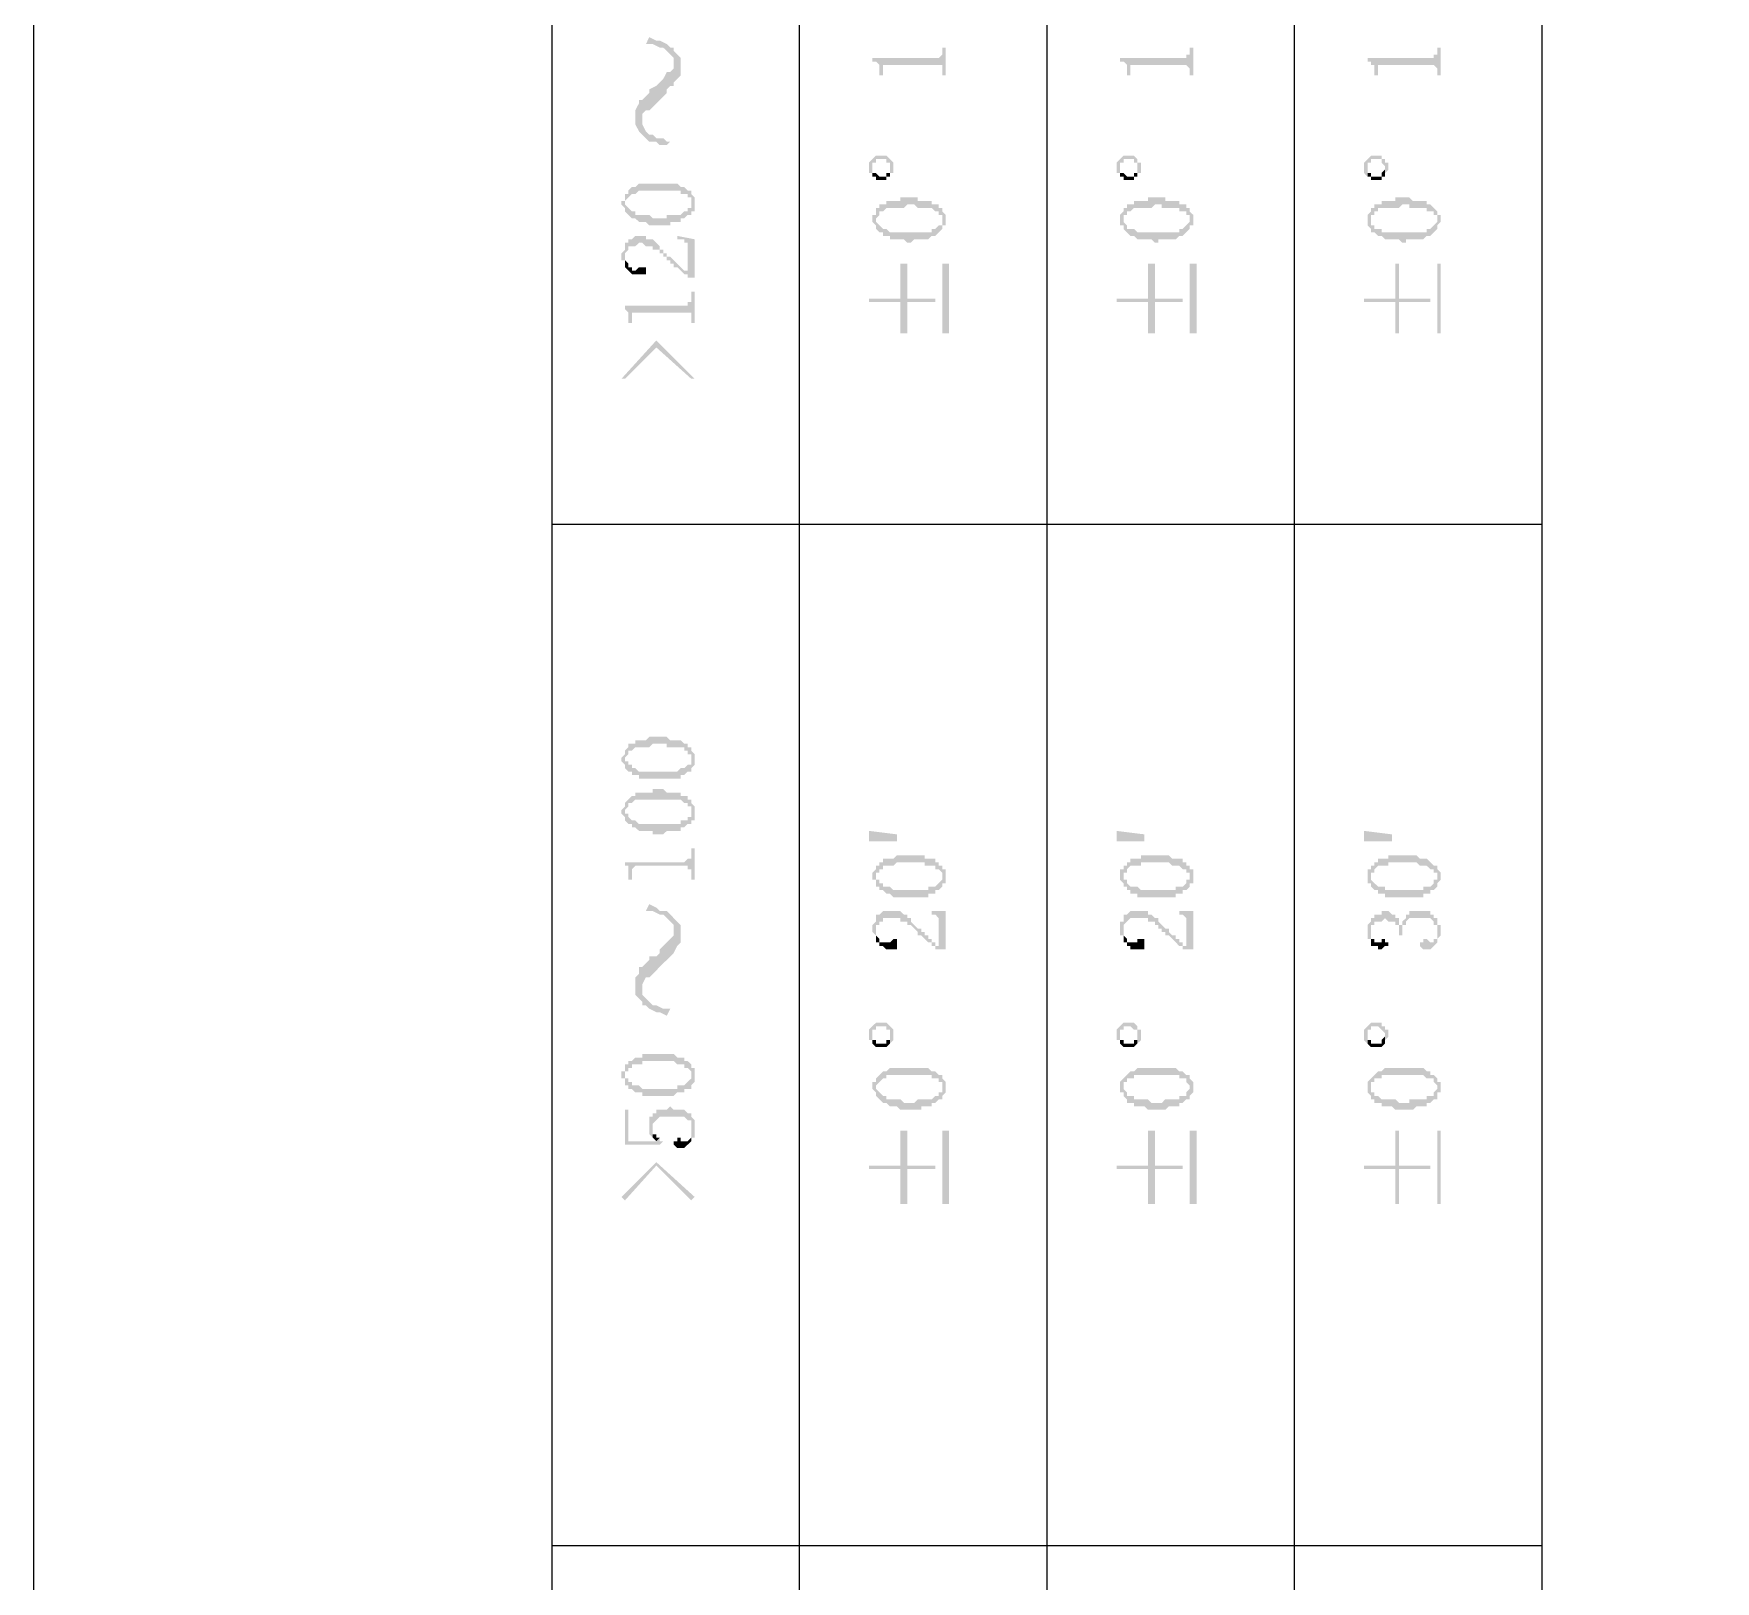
# Model space of a CAD drawing. Header units: inches. Extents: x 3613 to 8393, y -2205 to -794.
# Drawn here: x 7484.47 to 7506.24, y -928.58 to -908.55 of the extents above; entities that cross this region are included whole.
import ezdxf

# ---------------------------------------------------------------- set-up
doc = ezdxf.new("R2010")
doc.units = ezdxf.units.IN
doc.header["$MEASUREMENT"] = 0

msp = doc.modelspace()

# ---------------------------------------------------------------- hatches: boundary and pattern name
at = {"transparency": 33554559}
for points in [[(7492.394, -908.684), (7492.484, -908.684), (7492.574, -908.729), (7492.619, -908.729), (7492.665, -908.774), (7492.665, -908.774), (7492.71, -908.819), (7492.755, -908.864), (7492.755, -909.225), (7492.755, -909.18), (7492.8, -909.135), (7492.845, -909.09), (7492.845, -908.864), (7492.8, -908.819), (7492.755, -908.774), (7492.755, -908.729), (7492.71, -908.729), (7492.665, -908.684), (7492.574, -908.638), (7492.529, -908.638), (7492.439, -908.593)], [(7495.327, -908.864), (7495.327, -908.909), (7495.373, -908.909), (7495.418, -908.954), (7495.418, -908.999), (7495.418, -909.09), (7495.463, -909.09), (7495.463, -908.999), (7495.463, -908.954), (7496.23, -908.954), (7496.23, -908.999), (7496.23, -909.09), (7496.275, -909.09), (7496.275, -908.729), (7496.23, -908.729), (7496.23, -908.774), (7496.23, -908.819), (7496.23, -908.819), (7496.185, -908.864), (7496.14, -908.864)], [(7498.532, -908.864), (7498.532, -908.909), (7498.577, -908.909), (7498.622, -908.954), (7498.622, -908.999), (7498.622, -909.09), (7498.667, -909.09), (7498.667, -908.999), (7498.667, -908.954), (7499.389, -908.954), (7499.434, -908.999), (7499.434, -909.09), (7499.48, -909.09), (7499.48, -908.729), (7499.434, -908.729), (7499.434, -908.774), (7499.434, -908.819), (7499.389, -908.819), (7499.389, -908.864), (7499.344, -908.864)], [(7501.736, -908.864), (7501.736, -908.909), (7501.781, -908.909), (7501.781, -908.954), (7501.826, -908.954), (7501.826, -908.999), (7501.826, -909.09), (7501.872, -909.09), (7501.872, -908.999), (7501.872, -908.954), (7502.594, -908.954), (7502.639, -908.999), (7502.639, -909.09), (7502.684, -909.09), (7502.684, -908.729), (7502.639, -908.729), (7502.639, -908.774), (7502.639, -908.819), (7502.594, -908.819), (7502.594, -908.864), (7502.549, -908.864)], [(7492.258, -909.631), (7492.258, -909.722), (7492.304, -909.812), (7492.349, -909.857), (7492.349, -909.676), (7492.349, -909.586), (7492.394, -909.541), (7492.439, -909.541), (7492.484, -909.496), (7492.529, -909.451), (7492.574, -909.406), (7492.619, -909.361), (7492.665, -909.315), (7492.665, -909.27), (7492.71, -909.225), (7492.755, -909.225), (7492.755, -908.954), (7492.755, -908.999), (7492.71, -909.045), (7492.665, -909.045), (7492.619, -909.135), (7492.574, -909.18), (7492.574, -909.18), (7492.529, -909.225), (7492.439, -909.27), (7492.439, -909.315), (7492.394, -909.361), (7492.349, -909.406), (7492.304, -909.406), (7492.304, -909.451), (7492.258, -909.541), (7492.258, -909.586)], [(7492.349, -909.857), (7492.349, -909.857), (7492.394, -909.902), (7492.439, -909.947), (7492.529, -909.947), (7492.574, -909.992), (7492.665, -909.992), (7492.71, -909.947), (7492.665, -909.947), (7492.619, -909.902), (7492.529, -909.902), (7492.484, -909.857), (7492.439, -909.857), (7492.394, -909.812), (7492.349, -909.722), (7492.349, -909.676)], [(7495.282, -910.263), (7495.282, -910.308), (7495.282, -910.353), (7495.327, -910.353), (7495.327, -910.399), (7495.327, -910.263), (7495.327, -910.218), (7495.373, -910.218), (7495.373, -910.173), (7495.508, -910.173), (7495.508, -910.218), (7495.553, -910.218), (7495.553, -910.263), (7495.553, -910.399), (7495.553, -910.353), (7495.598, -910.353), (7495.598, -910.308), (7495.598, -910.263), (7495.598, -910.218), (7495.598, -910.218), (7495.553, -910.173), (7495.553, -910.173), (7495.508, -910.128), (7495.373, -910.128), (7495.327, -910.173), (7495.327, -910.173), (7495.282, -910.218)], [(7498.487, -910.263), (7498.487, -910.308), (7498.487, -910.353), (7498.532, -910.353), (7498.532, -910.399), (7498.532, -910.263), (7498.532, -910.218), (7498.577, -910.218), (7498.577, -910.173), (7498.712, -910.173), (7498.712, -910.218), (7498.757, -910.218), (7498.757, -910.263), (7498.757, -910.399), (7498.757, -910.353), (7498.803, -910.353), (7498.803, -910.308), (7498.803, -910.263), (7498.803, -910.218), (7498.757, -910.218), (7498.757, -910.173), (7498.757, -910.173), (7498.712, -910.128), (7498.577, -910.128), (7498.532, -910.173), (7498.532, -910.173), (7498.487, -910.218)], [(7501.691, -910.263), (7501.691, -910.308), (7501.691, -910.353), (7501.691, -910.353), (7501.736, -910.399), (7501.736, -910.263), (7501.736, -910.218), (7501.781, -910.218), (7501.781, -910.173), (7501.917, -910.173), (7501.917, -910.218), (7501.917, -910.218), (7501.962, -910.263), (7501.962, -910.399), (7501.962, -910.353), (7501.962, -910.353), (7502.007, -910.308), (7502.007, -910.263), (7502.007, -910.218), (7501.962, -910.218), (7501.962, -910.173), (7501.917, -910.173), (7501.917, -910.128), (7501.781, -910.128), (7501.736, -910.173), (7501.736, -910.173), (7501.691, -910.218)], [(7495.327, -910.399), (7495.373, -910.399), (7495.373, -910.444), (7495.508, -910.444), (7495.508, -910.399), (7495.553, -910.399), (7495.553, -910.263), (7495.553, -910.308), (7495.553, -910.353), (7495.508, -910.353), (7495.508, -910.399), (7495.418, -910.399), (7495.373, -910.353), (7495.327, -910.353), (7495.327, -910.263), (7495.327, -910.263)], [(7498.532, -910.399), (7498.577, -910.399), (7498.577, -910.444), (7498.712, -910.444), (7498.712, -910.399), (7498.757, -910.399), (7498.757, -910.263), (7498.757, -910.308), (7498.757, -910.353), (7498.712, -910.353), (7498.712, -910.399), (7498.622, -910.399), (7498.577, -910.353), (7498.532, -910.353), (7498.532, -910.263), (7498.532, -910.263)], [(7501.736, -910.399), (7501.781, -910.399), (7501.781, -910.444), (7501.917, -910.444), (7501.917, -910.399), (7501.962, -910.399), (7501.962, -910.263), (7501.962, -910.308), (7501.962, -910.308), (7501.917, -910.353), (7501.917, -910.399), (7501.781, -910.399), (7501.781, -910.353), (7501.736, -910.353), (7501.736, -910.263), (7501.736, -910.263)], [(7492.078, -910.76), (7492.078, -910.76), (7492.123, -910.805), (7492.123, -910.85), (7492.123, -910.715), (7492.123, -910.715), (7492.168, -910.669), (7492.168, -910.669), (7492.213, -910.624), (7492.258, -910.624), (7492.304, -910.579), (7492.845, -910.579), (7492.845, -910.624), (7492.935, -910.624), (7492.935, -910.669), (7492.981, -910.669), (7492.981, -910.715), (7492.981, -910.76), (7492.981, -910.579), (7492.935, -910.579), (7492.89, -910.534), (7492.845, -910.534), (7492.8, -910.489), (7492.304, -910.489), (7492.258, -910.534), (7492.213, -910.534), (7492.168, -910.579), (7492.168, -910.624), (7492.123, -910.624), (7492.123, -910.715), (7492.078, -910.715)], [(7492.123, -910.85), (7492.168, -910.895), (7492.168, -910.895), (7492.213, -910.94), (7492.258, -910.94), (7492.304, -910.985), (7492.394, -910.985), (7492.439, -911.03), (7492.71, -911.03), (7492.71, -910.985), (7492.845, -910.985), (7492.845, -910.94), (7492.89, -910.94), (7492.935, -910.895), (7492.981, -910.895), (7492.981, -910.85), (7493.026, -910.85), (7493.026, -910.805), (7493.026, -910.76), (7493.026, -910.715), (7493.026, -910.669), (7493.026, -910.669), (7492.981, -910.624), (7492.981, -910.76), (7492.981, -910.805), (7492.935, -910.805), (7492.935, -910.85), (7492.89, -910.85), (7492.845, -910.895), (7492.665, -910.895), (7492.665, -910.94), (7492.484, -910.94), (7492.439, -910.895), (7492.258, -910.895), (7492.258, -910.85), (7492.213, -910.85), (7492.168, -910.805), (7492.168, -910.805), (7492.123, -910.76), (7492.123, -910.76)], [(7495.327, -910.94), (7495.327, -910.985), (7495.327, -910.985), (7495.373, -911.03), (7495.373, -911.076), (7495.373, -910.94), (7495.373, -910.94), (7495.418, -910.895), (7495.418, -910.85), (7495.463, -910.85), (7495.508, -910.805), (7495.734, -910.805), (7495.779, -910.76), (7495.869, -910.76), (7495.914, -910.805), (7496.095, -910.805), (7496.14, -910.85), (7496.185, -910.85), (7496.185, -910.895), (7496.23, -910.895), (7496.23, -910.94), (7496.23, -910.805), (7496.185, -910.805), (7496.185, -910.76), (7496.095, -910.76), (7496.095, -910.715), (7495.914, -910.715), (7495.914, -910.669), (7495.688, -910.669), (7495.688, -910.715), (7495.508, -910.715), (7495.508, -910.76), (7495.418, -910.76), (7495.418, -910.805), (7495.373, -910.805), (7495.373, -910.85), (7495.373, -910.895), (7495.327, -910.895)], [(7495.373, -911.076), (7495.418, -911.121), (7495.463, -911.121), (7495.463, -911.166), (7495.553, -911.166), (7495.553, -911.211), (7495.734, -911.211), (7495.779, -911.256), (7495.824, -911.256), (7495.869, -911.211), (7496.05, -911.211), (7496.095, -911.166), (7496.14, -911.166), (7496.185, -911.121), (7496.185, -911.121), (7496.23, -911.076), (7496.23, -911.03), (7496.275, -911.03), (7496.275, -910.985), (7496.275, -910.94), (7496.275, -910.895), (7496.275, -910.895), (7496.23, -910.85), (7496.23, -910.985), (7496.23, -911.03), (7496.185, -911.03), (7496.14, -911.076), (7496.095, -911.076), (7496.095, -911.121), (7495.553, -911.121), (7495.508, -911.076), (7495.463, -911.076), (7495.418, -911.03), (7495.418, -911.03), (7495.373, -910.985), (7495.373, -910.94)], [(7498.532, -910.94), (7498.532, -910.985), (7498.532, -911.03), (7498.577, -911.03), (7498.577, -911.076), (7498.577, -910.94), (7498.577, -910.895), (7498.622, -910.895), (7498.622, -910.85), (7498.667, -910.85), (7498.712, -910.805), (7498.938, -910.805), (7498.983, -910.76), (7499.073, -910.76), (7499.073, -910.805), (7499.299, -910.805), (7499.299, -910.85), (7499.389, -910.85), (7499.389, -910.895), (7499.434, -910.895), (7499.434, -910.94), (7499.434, -910.805), (7499.389, -910.805), (7499.389, -910.76), (7499.299, -910.76), (7499.299, -910.715), (7499.118, -910.715), (7499.118, -910.669), (7498.893, -910.669), (7498.893, -910.715), (7498.712, -910.715), (7498.712, -910.76), (7498.622, -910.76), (7498.622, -910.805), (7498.577, -910.805), (7498.577, -910.85), (7498.577, -910.85), (7498.532, -910.895)], [(7498.577, -911.076), (7498.622, -911.121), (7498.622, -911.121), (7498.667, -911.166), (7498.712, -911.166), (7498.757, -911.211), (7498.938, -911.211), (7498.983, -911.256), (7499.028, -911.256), (7499.028, -911.211), (7499.254, -911.211), (7499.299, -911.166), (7499.344, -911.166), (7499.389, -911.121), (7499.389, -911.121), (7499.434, -911.076), (7499.434, -911.03), (7499.48, -911.03), (7499.48, -910.985), (7499.48, -910.94), (7499.48, -910.895), (7499.48, -910.895), (7499.434, -910.85), (7499.434, -910.985), (7499.434, -910.985), (7499.389, -911.03), (7499.389, -911.03), (7499.344, -911.076), (7499.299, -911.076), (7499.299, -911.121), (7498.757, -911.121), (7498.712, -911.076), (7498.622, -911.076), (7498.622, -911.03), (7498.622, -911.03), (7498.577, -910.985), (7498.577, -910.94)], [(7501.736, -910.94), (7501.736, -910.985), (7501.736, -911.03), (7501.736, -911.03), (7501.781, -911.076), (7501.781, -910.94), (7501.781, -910.895), (7501.826, -910.895), (7501.826, -910.85), (7501.872, -910.85), (7501.872, -910.805), (7502.142, -910.805), (7502.187, -910.76), (7502.278, -910.76), (7502.278, -910.805), (7502.503, -910.805), (7502.503, -910.85), (7502.594, -910.85), (7502.594, -910.895), (7502.639, -910.895), (7502.639, -910.94), (7502.639, -910.85), (7502.594, -910.805), (7502.594, -910.805), (7502.549, -910.76), (7502.503, -910.76), (7502.503, -910.715), (7502.323, -910.715), (7502.278, -910.669), (7502.097, -910.669), (7502.097, -910.715), (7501.917, -910.715), (7501.917, -910.76), (7501.826, -910.76), (7501.826, -910.805), (7501.781, -910.805), (7501.781, -910.85), (7501.781, -910.85), (7501.736, -910.895)], [(7501.781, -911.076), (7501.781, -911.121), (7501.826, -911.121), (7501.872, -911.166), (7501.917, -911.166), (7501.962, -911.211), (7502.142, -911.211), (7502.187, -911.256), (7502.233, -911.256), (7502.233, -911.211), (7502.458, -911.211), (7502.503, -911.166), (7502.549, -911.166), (7502.594, -911.121), (7502.594, -911.121), (7502.639, -911.076), (7502.639, -911.03), (7502.639, -911.03), (7502.684, -910.985), (7502.684, -910.94), (7502.684, -910.895), (7502.639, -910.895), (7502.639, -910.85), (7502.639, -910.985), (7502.639, -910.985), (7502.594, -911.03), (7502.594, -911.03), (7502.549, -911.076), (7502.503, -911.076), (7502.503, -911.121), (7501.917, -911.121), (7501.917, -911.076), (7501.826, -911.076), (7501.826, -911.03), (7501.781, -911.03), (7501.781, -910.985), (7501.781, -910.94)], [(7492.078, -911.437), (7492.078, -911.482), (7492.123, -911.482), (7492.123, -911.572), (7492.123, -911.437), (7492.123, -911.391), (7492.123, -911.391), (7492.168, -911.346), (7492.168, -911.301), (7492.258, -911.301), (7492.304, -911.256), (7492.349, -911.256), (7492.394, -911.301), (7492.484, -911.301), (7492.484, -911.346), (7492.574, -911.346), (7492.574, -911.391), (7492.619, -911.391), (7492.619, -911.437), (7492.665, -911.437), (7492.665, -911.482), (7492.71, -911.482), (7492.71, -911.527), (7492.755, -911.527), (7492.755, -911.572), (7492.8, -911.572), (7492.845, -911.617), (7492.845, -911.617), (7492.89, -911.662), (7492.935, -911.662), (7492.935, -911.707), (7492.935, -911.617), (7492.89, -911.617), (7492.845, -911.572), (7492.845, -911.572), (7492.8, -911.527), (7492.8, -911.527), (7492.755, -911.482), (7492.755, -911.482), (7492.71, -911.437), (7492.665, -911.437), (7492.665, -911.391), (7492.619, -911.391), (7492.619, -911.346), (7492.574, -911.346), (7492.574, -911.301), (7492.574, -911.301), (7492.529, -911.256), (7492.529, -911.256), (7492.484, -911.211), (7492.394, -911.211), (7492.394, -911.166), (7492.258, -911.166), (7492.213, -911.211), (7492.168, -911.211), (7492.168, -911.256), (7492.123, -911.256), (7492.123, -911.301), (7492.123, -911.346), (7492.123, -911.346), (7492.078, -911.391)], [(7492.8, -911.166), (7492.8, -911.211), (7492.89, -911.211), (7492.89, -911.256), (7492.935, -911.256), (7492.935, -911.301), (7492.935, -911.707), (7493.026, -911.707), (7493.026, -911.211)], [(7492.123, -911.572), (7492.123, -911.572), (7492.168, -911.617), (7492.168, -911.617), (7492.213, -911.662), (7492.394, -911.662), (7492.394, -911.572), (7492.304, -911.572), (7492.258, -911.617), (7492.213, -911.617), (7492.213, -911.572), (7492.168, -911.572), (7492.168, -911.527), (7492.168, -911.527), (7492.123, -911.482), (7492.123, -911.437)], [(7495.282, -911.978), (7495.282, -912.023), (7495.688, -912.023), (7495.688, -912.43), (7495.779, -912.43), (7495.779, -912.023), (7496.14, -912.023), (7496.14, -911.978), (7495.779, -911.978), (7495.779, -911.527), (7495.688, -911.527), (7495.688, -911.978)], [(7496.32, -912.43), (7496.32, -911.527), (7496.23, -911.527), (7496.23, -912.43)], [(7498.487, -911.978), (7498.487, -912.023), (7498.893, -912.023), (7498.893, -912.43), (7498.983, -912.43), (7498.983, -912.023), (7499.344, -912.023), (7499.344, -911.978), (7498.983, -911.978), (7498.983, -911.527), (7498.893, -911.527), (7498.893, -911.978)], [(7499.525, -912.43), (7499.525, -911.527), (7499.434, -911.527), (7499.434, -912.43)], [(7501.691, -911.978), (7501.691, -912.023), (7502.097, -912.023), (7502.097, -912.43), (7502.142, -912.43), (7502.142, -912.023), (7502.549, -912.023), (7502.549, -911.978), (7502.142, -911.978), (7502.142, -911.527), (7502.097, -911.527), (7502.097, -911.978)], [(7502.684, -912.43), (7502.684, -911.527), (7502.639, -911.527), (7502.639, -912.43)], [(7492.078, -912.068), (7492.123, -912.068), (7492.123, -912.114), (7492.123, -912.114), (7492.168, -912.159), (7492.168, -912.204), (7492.168, -912.294), (7492.213, -912.294), (7492.213, -912.159), (7492.981, -912.159), (7492.981, -912.204), (7492.981, -912.294), (7493.026, -912.294), (7493.026, -911.888), (7492.981, -911.888), (7492.981, -911.978), (7492.981, -912.023), (7492.935, -912.023), (7492.935, -912.068), (7492.89, -912.068)], [(7492.078, -913.016), (7492.123, -913.016), (7492.529, -912.61), (7492.981, -913.016), (7493.026, -913.016), (7492.529, -912.52)], [(7492.078, -917.921), (7492.078, -917.967), (7492.078, -917.967), (7492.123, -918.012), (7492.123, -918.057), (7492.123, -917.921), (7492.123, -917.921), (7492.168, -917.876), (7492.168, -917.831), (7492.213, -917.831), (7492.258, -917.786), (7492.439, -917.786), (7492.484, -917.741), (7492.665, -917.741), (7492.665, -917.786), (7492.89, -917.786), (7492.89, -917.831), (7492.935, -917.831), (7492.935, -917.876), (7492.981, -917.876), (7492.981, -917.921), (7492.981, -917.786), (7492.935, -917.786), (7492.935, -917.741), (7492.89, -917.741), (7492.845, -917.696), (7492.71, -917.696), (7492.665, -917.651), (7492.439, -917.651), (7492.394, -917.696), (7492.258, -917.696), (7492.258, -917.741), (7492.168, -917.741), (7492.168, -917.786), (7492.168, -917.786), (7492.123, -917.831), (7492.123, -917.876), (7492.123, -917.876)], [(7492.123, -918.057), (7492.168, -918.102), (7492.213, -918.102), (7492.213, -918.147), (7492.304, -918.147), (7492.304, -918.192), (7492.845, -918.192), (7492.845, -918.147), (7492.89, -918.147), (7492.935, -918.102), (7492.981, -918.102), (7492.981, -918.057), (7492.981, -918.057), (7493.026, -918.012), (7493.026, -917.967), (7493.026, -917.921), (7493.026, -917.876), (7493.026, -917.876), (7492.981, -917.831), (7492.981, -917.967), (7492.981, -918.012), (7492.935, -918.012), (7492.89, -918.057), (7492.845, -918.057), (7492.8, -918.102), (7492.304, -918.102), (7492.258, -918.057), (7492.213, -918.057), (7492.213, -918.012), (7492.168, -918.012), (7492.168, -917.967), (7492.123, -917.967), (7492.123, -917.921)], [(7492.078, -918.598), (7492.078, -918.644), (7492.078, -918.644), (7492.123, -918.689), (7492.123, -918.734), (7492.123, -918.598), (7492.123, -918.598), (7492.168, -918.553), (7492.168, -918.508), (7492.213, -918.508), (7492.258, -918.463), (7492.845, -918.463), (7492.89, -918.508), (7492.935, -918.508), (7492.935, -918.553), (7492.981, -918.553), (7492.981, -918.598), (7492.981, -918.463), (7492.935, -918.463), (7492.935, -918.418), (7492.845, -918.418), (7492.845, -918.373), (7492.665, -918.373), (7492.619, -918.328), (7492.484, -918.328), (7492.484, -918.373), (7492.258, -918.373), (7492.258, -918.418), (7492.213, -918.418), (7492.168, -918.463), (7492.168, -918.463), (7492.123, -918.508), (7492.123, -918.553), (7492.123, -918.553)], [(7492.123, -918.734), (7492.168, -918.779), (7492.213, -918.779), (7492.213, -918.824), (7492.258, -918.824), (7492.304, -918.869), (7492.484, -918.869), (7492.484, -918.914), (7492.619, -918.914), (7492.665, -918.869), (7492.845, -918.869), (7492.845, -918.824), (7492.89, -918.824), (7492.935, -918.779), (7492.981, -918.779), (7492.981, -918.734), (7493.026, -918.734), (7493.026, -918.689), (7493.026, -918.598), (7493.026, -918.553), (7493.026, -918.553), (7492.981, -918.508), (7492.981, -918.644), (7492.981, -918.689), (7492.935, -918.689), (7492.935, -918.734), (7492.845, -918.734), (7492.845, -918.779), (7492.304, -918.779), (7492.258, -918.734), (7492.213, -918.734), (7492.168, -918.689), (7492.168, -918.644), (7492.123, -918.644), (7492.123, -918.598)], [(7495.282, -918.869), (7495.643, -918.914), (7495.643, -919.005), (7495.282, -919.005)], [(7498.487, -918.869), (7498.848, -918.914), (7498.848, -919.005), (7498.487, -919.005)], [(7501.691, -918.869), (7502.052, -918.914), (7502.052, -919.005), (7501.691, -919.005)], [(7492.078, -919.275), (7492.123, -919.275), (7492.123, -919.321), (7492.168, -919.321), (7492.168, -919.366), (7492.168, -919.501), (7492.213, -919.501), (7492.213, -919.366), (7492.213, -919.366), (7492.258, -919.321), (7492.935, -919.321), (7492.935, -919.366), (7492.981, -919.366), (7492.981, -919.501), (7493.026, -919.501), (7493.026, -919.095), (7492.981, -919.095), (7492.981, -919.185), (7492.981, -919.23), (7492.935, -919.23), (7492.89, -919.275)], [(7495.327, -919.456), (7495.327, -919.501), (7495.373, -919.501), (7495.373, -919.546), (7495.373, -919.591), (7495.373, -919.456), (7495.373, -919.411), (7495.418, -919.411), (7495.418, -919.366), (7495.463, -919.366), (7495.463, -919.321), (7495.598, -919.321), (7495.643, -919.275), (7496.004, -919.275), (7496.004, -919.321), (7496.14, -919.321), (7496.14, -919.366), (7496.185, -919.366), (7496.23, -919.411), (7496.23, -919.456), (7496.23, -919.321), (7496.185, -919.321), (7496.185, -919.275), (7496.14, -919.275), (7496.14, -919.23), (7496.004, -919.23), (7496.004, -919.185), (7495.643, -919.185), (7495.598, -919.23), (7495.463, -919.23), (7495.463, -919.275), (7495.418, -919.275), (7495.418, -919.321), (7495.373, -919.321), (7495.373, -919.366), (7495.373, -919.366), (7495.327, -919.411)], [(7495.373, -919.591), (7495.418, -919.591), (7495.418, -919.636), (7495.463, -919.636), (7495.508, -919.682), (7495.553, -919.682), (7495.598, -919.727), (7496.05, -919.727), (7496.05, -919.682), (7496.14, -919.682), (7496.14, -919.636), (7496.185, -919.636), (7496.23, -919.591), (7496.23, -919.546), (7496.275, -919.546), (7496.275, -919.501), (7496.275, -919.456), (7496.275, -919.411), (7496.275, -919.366), (7496.23, -919.366), (7496.23, -919.321), (7496.23, -919.501), (7496.23, -919.501), (7496.185, -919.546), (7496.185, -919.546), (7496.14, -919.591), (7496.05, -919.591), (7496.05, -919.636), (7495.598, -919.636), (7495.553, -919.591), (7495.463, -919.591), (7495.463, -919.546), (7495.418, -919.546), (7495.418, -919.501), (7495.373, -919.501), (7495.373, -919.456)], [(7498.532, -919.456), (7498.532, -919.501), (7498.532, -919.501), (7498.577, -919.546), (7498.577, -919.591), (7498.577, -919.456), (7498.577, -919.411), (7498.622, -919.411), (7498.622, -919.366), (7498.622, -919.366), (7498.667, -919.321), (7498.803, -919.321), (7498.803, -919.275), (7499.164, -919.275), (7499.209, -919.321), (7499.299, -919.321), (7499.344, -919.366), (7499.389, -919.366), (7499.389, -919.411), (7499.434, -919.411), (7499.434, -919.456), (7499.434, -919.321), (7499.389, -919.321), (7499.389, -919.275), (7499.344, -919.275), (7499.344, -919.23), (7499.209, -919.23), (7499.164, -919.185), (7498.803, -919.185), (7498.803, -919.23), (7498.667, -919.23), (7498.667, -919.275), (7498.622, -919.275), (7498.622, -919.321), (7498.577, -919.321), (7498.577, -919.366), (7498.532, -919.366)], [(7498.577, -919.591), (7498.622, -919.591), (7498.622, -919.636), (7498.667, -919.636), (7498.667, -919.682), (7498.757, -919.682), (7498.757, -919.727), (7499.254, -919.727), (7499.254, -919.682), (7499.344, -919.682), (7499.344, -919.636), (7499.389, -919.636), (7499.434, -919.591), (7499.434, -919.546), (7499.48, -919.546), (7499.48, -919.501), (7499.48, -919.456), (7499.48, -919.411), (7499.48, -919.366), (7499.434, -919.366), (7499.434, -919.321), (7499.434, -919.501), (7499.389, -919.501), (7499.389, -919.546), (7499.389, -919.546), (7499.344, -919.591), (7499.254, -919.591), (7499.254, -919.636), (7498.803, -919.636), (7498.757, -919.591), (7498.667, -919.591), (7498.622, -919.546), (7498.622, -919.501), (7498.577, -919.501), (7498.577, -919.456)], [(7501.736, -919.456), (7501.736, -919.501), (7501.736, -919.546), (7501.781, -919.546), (7501.781, -919.591), (7501.781, -919.456), (7501.781, -919.411), (7501.826, -919.411), (7501.826, -919.366), (7501.826, -919.366), (7501.872, -919.321), (7502.007, -919.321), (7502.007, -919.275), (7502.368, -919.275), (7502.413, -919.321), (7502.503, -919.321), (7502.549, -919.366), (7502.594, -919.366), (7502.594, -919.411), (7502.639, -919.411), (7502.639, -919.456), (7502.639, -919.321), (7502.594, -919.321), (7502.549, -919.275), (7502.549, -919.275), (7502.503, -919.23), (7502.413, -919.23), (7502.368, -919.185), (7502.007, -919.185), (7502.007, -919.23), (7501.872, -919.23), (7501.872, -919.275), (7501.826, -919.275), (7501.826, -919.321), (7501.781, -919.321), (7501.781, -919.366), (7501.736, -919.366)], [(7501.781, -919.591), (7501.781, -919.591), (7501.826, -919.636), (7501.872, -919.636), (7501.872, -919.682), (7501.962, -919.682), (7501.962, -919.727), (7502.458, -919.727), (7502.458, -919.682), (7502.549, -919.682), (7502.549, -919.636), (7502.594, -919.636), (7502.639, -919.591), (7502.639, -919.546), (7502.639, -919.546), (7502.684, -919.501), (7502.684, -919.456), (7502.684, -919.411), (7502.684, -919.411), (7502.639, -919.366), (7502.639, -919.321), (7502.639, -919.501), (7502.594, -919.501), (7502.594, -919.546), (7502.594, -919.546), (7502.549, -919.591), (7502.458, -919.591), (7502.458, -919.636), (7501.962, -919.636), (7501.962, -919.591), (7501.872, -919.591), (7501.826, -919.546), (7501.826, -919.546), (7501.781, -919.501), (7501.781, -919.456)], [(7492.394, -919.907), (7492.484, -919.907), (7492.574, -919.952), (7492.619, -919.952), (7492.665, -919.998), (7492.665, -919.998), (7492.71, -920.043), (7492.755, -920.088), (7492.755, -920.449), (7492.755, -920.449), (7492.8, -920.359), (7492.845, -920.313), (7492.845, -920.088), (7492.8, -920.043), (7492.755, -919.998), (7492.755, -919.998), (7492.71, -919.952), (7492.665, -919.907), (7492.574, -919.907), (7492.529, -919.862), (7492.439, -919.817)], [(7495.327, -920.133), (7495.327, -920.178), (7495.327, -920.178), (7495.373, -920.223), (7495.373, -920.268), (7495.373, -920.133), (7495.373, -920.088), (7495.418, -920.088), (7495.418, -920.043), (7495.463, -920.043), (7495.463, -919.998), (7495.688, -919.998), (7495.688, -920.043), (7495.779, -920.043), (7495.779, -920.088), (7495.824, -920.088), (7495.869, -920.133), (7495.869, -920.133), (7495.914, -920.178), (7495.914, -920.223), (7495.959, -920.223), (7496.004, -920.268), (7496.004, -920.268), (7496.05, -920.313), (7496.095, -920.313), (7496.095, -920.359), (7496.14, -920.359), (7496.14, -920.404), (7496.185, -920.404), (7496.185, -920.359), (7496.14, -920.359), (7496.14, -920.313), (7496.095, -920.313), (7496.095, -920.268), (7496.05, -920.268), (7496.05, -920.223), (7496.004, -920.223), (7496.004, -920.178), (7495.959, -920.178), (7495.959, -920.133), (7495.914, -920.133), (7495.869, -920.088), (7495.869, -920.088), (7495.824, -920.043), (7495.824, -919.998), (7495.779, -919.998), (7495.779, -919.952), (7495.734, -919.952), (7495.688, -919.907), (7495.463, -919.907), (7495.418, -919.952), (7495.373, -919.952), (7495.373, -919.998), (7495.373, -920.043), (7495.373, -920.043), (7495.327, -920.088)], [(7496.05, -919.907), (7496.095, -919.907), (7496.095, -919.952), (7496.14, -919.952), (7496.185, -919.998), (7496.185, -920.404), (7496.275, -920.404), (7496.275, -919.907)], [(7498.532, -920.133), (7498.532, -920.178), (7498.532, -920.223), (7498.577, -920.223), (7498.577, -920.268), (7498.577, -920.133), (7498.577, -920.088), (7498.577, -920.088), (7498.622, -920.043), (7498.622, -920.043), (7498.667, -919.998), (7498.893, -919.998), (7498.893, -920.043), (7498.983, -920.043), (7498.983, -920.088), (7499.028, -920.088), (7499.028, -920.133), (7499.073, -920.133), (7499.073, -920.178), (7499.118, -920.178), (7499.118, -920.223), (7499.164, -920.223), (7499.209, -920.268), (7499.209, -920.268), (7499.254, -920.313), (7499.254, -920.313), (7499.299, -920.359), (7499.344, -920.359), (7499.344, -920.404), (7499.389, -920.404), (7499.389, -920.359), (7499.344, -920.359), (7499.344, -920.313), (7499.299, -920.313), (7499.299, -920.268), (7499.254, -920.268), (7499.254, -920.223), (7499.209, -920.223), (7499.164, -920.178), (7499.164, -920.133), (7499.118, -920.133), (7499.073, -920.088), (7499.073, -920.088), (7499.028, -920.043), (7499.028, -919.998), (7498.983, -919.998), (7498.938, -919.952), (7498.893, -919.952), (7498.893, -919.907), (7498.667, -919.907), (7498.622, -919.952), (7498.577, -919.952), (7498.577, -919.998), (7498.577, -920.043), (7498.532, -920.043)], [(7499.254, -919.907), (7499.299, -919.907), (7499.299, -919.952), (7499.344, -919.952), (7499.389, -919.998), (7499.389, -920.404), (7499.48, -920.404), (7499.48, -919.907)], [(7501.736, -920.178), (7501.736, -920.268), (7501.781, -920.268), (7501.781, -920.178), (7501.781, -920.133), (7501.781, -920.088), (7501.826, -920.088), (7501.826, -920.043), (7501.917, -920.043), (7501.962, -919.998), (7502.007, -920.043), (7502.097, -920.043), (7502.097, -920.088), (7502.142, -920.088), (7502.142, -920.133), (7502.142, -920.178), (7502.142, -920.223), (7502.187, -920.223), (7502.187, -920.178), (7502.187, -920.088), (7502.233, -920.088), (7502.233, -920.043), (7502.233, -920.043), (7502.278, -919.998), (7502.549, -919.998), (7502.594, -920.043), (7502.594, -920.088), (7502.639, -920.088), (7502.639, -920.133), (7502.639, -920.178), (7502.639, -919.998), (7502.594, -919.998), (7502.594, -919.952), (7502.549, -919.952), (7502.549, -919.907), (7502.278, -919.907), (7502.278, -919.952), (7502.233, -919.952), (7502.233, -919.998), (7502.233, -919.998), (7502.187, -920.043), (7502.187, -920.088), (7502.142, -920.088), (7502.142, -919.998), (7502.097, -919.998), (7502.097, -919.952), (7502.052, -919.952), (7502.007, -919.907), (7501.917, -919.907), (7501.917, -919.952), (7501.826, -919.952), (7501.826, -919.998), (7501.781, -919.998), (7501.781, -920.043), (7501.781, -920.043), (7501.736, -920.088), (7501.736, -920.133)], [(7492.258, -920.855), (7492.258, -920.99), (7492.304, -921.036), (7492.349, -921.081), (7492.349, -920.9), (7492.349, -920.855), (7492.394, -920.765), (7492.439, -920.765), (7492.484, -920.72), (7492.529, -920.675), (7492.574, -920.629), (7492.619, -920.584), (7492.665, -920.539), (7492.665, -920.539), (7492.71, -920.494), (7492.755, -920.449), (7492.755, -920.178), (7492.755, -920.223), (7492.71, -920.268), (7492.665, -920.313), (7492.619, -920.359), (7492.574, -920.404), (7492.574, -920.449), (7492.529, -920.494), (7492.439, -920.494), (7492.439, -920.539), (7492.394, -920.584), (7492.349, -920.629), (7492.304, -920.629), (7492.304, -920.72), (7492.258, -920.765), (7492.258, -920.81)], [(7495.373, -920.268), (7495.373, -920.313), (7495.418, -920.313), (7495.418, -920.359), (7495.463, -920.359), (7495.508, -920.404), (7495.643, -920.404), (7495.643, -920.313), (7495.643, -920.268), (7495.598, -920.268), (7495.553, -920.313), (7495.418, -920.313), (7495.418, -920.268), (7495.418, -920.268), (7495.373, -920.223), (7495.373, -920.178), (7495.373, -920.178)], [(7498.577, -920.268), (7498.577, -920.313), (7498.622, -920.313), (7498.622, -920.359), (7498.667, -920.359), (7498.667, -920.404), (7498.848, -920.404), (7498.848, -920.313), (7498.848, -920.268), (7498.757, -920.268), (7498.757, -920.313), (7498.622, -920.313), (7498.622, -920.268), (7498.622, -920.268), (7498.577, -920.223), (7498.577, -920.178), (7498.577, -920.178)], [(7501.781, -920.268), (7501.781, -920.313), (7501.781, -920.359), (7501.872, -920.359), (7501.872, -920.404), (7501.917, -920.404), (7501.962, -920.359), (7502.007, -920.359), (7502.007, -920.313), (7501.962, -920.313), (7501.962, -920.268), (7501.917, -920.268), (7501.917, -920.313), (7501.826, -920.313), (7501.826, -920.268), (7501.781, -920.268), (7501.781, -920.223), (7501.781, -920.178)], [(7502.413, -920.359), (7502.413, -920.359), (7502.458, -920.404), (7502.549, -920.404), (7502.594, -920.359), (7502.594, -920.359), (7502.639, -920.313), (7502.639, -920.268), (7502.639, -920.268), (7502.684, -920.223), (7502.684, -920.178), (7502.684, -920.133), (7502.684, -920.088), (7502.639, -920.088), (7502.639, -920.043), (7502.639, -920.178), (7502.639, -920.223), (7502.639, -920.268), (7502.594, -920.268), (7502.594, -920.313), (7502.549, -920.313), (7502.503, -920.268), (7502.458, -920.268), (7502.458, -920.313), (7502.413, -920.313)], [(7492.349, -921.081), (7492.349, -921.126), (7492.394, -921.126), (7492.439, -921.171), (7492.529, -921.216), (7492.574, -921.216), (7492.665, -921.261), (7492.71, -921.171), (7492.619, -921.171), (7492.529, -921.126), (7492.484, -921.126), (7492.439, -921.081), (7492.439, -921.081), (7492.394, -921.036), (7492.349, -920.99), (7492.349, -920.9)], [(7495.282, -921.487), (7495.282, -921.577), (7495.327, -921.577), (7495.327, -921.622), (7495.327, -921.442), (7495.373, -921.442), (7495.373, -921.397), (7495.508, -921.397), (7495.508, -921.442), (7495.553, -921.442), (7495.553, -921.487), (7495.553, -921.622), (7495.553, -921.622), (7495.598, -921.577), (7495.598, -921.532), (7495.598, -921.442), (7495.598, -921.442), (7495.553, -921.397), (7495.553, -921.397), (7495.508, -921.352), (7495.373, -921.352), (7495.327, -921.397), (7495.327, -921.397), (7495.282, -921.442)], [(7495.327, -921.622), (7495.327, -921.622), (7495.373, -921.667), (7495.508, -921.667), (7495.553, -921.622), (7495.553, -921.487), (7495.553, -921.532), (7495.553, -921.577), (7495.508, -921.577), (7495.508, -921.622), (7495.373, -921.622), (7495.373, -921.577), (7495.327, -921.577), (7495.327, -921.532), (7495.327, -921.532)], [(7498.487, -921.487), (7498.487, -921.577), (7498.532, -921.577), (7498.532, -921.622), (7498.532, -921.442), (7498.577, -921.442), (7498.577, -921.397), (7498.667, -921.397), (7498.712, -921.442), (7498.757, -921.442), (7498.757, -921.487), (7498.757, -921.622), (7498.757, -921.622), (7498.803, -921.577), (7498.803, -921.532), (7498.803, -921.442), (7498.757, -921.442), (7498.757, -921.397), (7498.757, -921.397), (7498.712, -921.352), (7498.577, -921.352), (7498.532, -921.397), (7498.532, -921.397), (7498.487, -921.442)], [(7498.532, -921.622), (7498.532, -921.622), (7498.577, -921.667), (7498.712, -921.667), (7498.757, -921.622), (7498.757, -921.487), (7498.757, -921.532), (7498.757, -921.577), (7498.712, -921.577), (7498.712, -921.622), (7498.577, -921.622), (7498.577, -921.577), (7498.532, -921.577), (7498.532, -921.532), (7498.532, -921.532)], [(7501.691, -921.487), (7501.691, -921.577), (7501.691, -921.577), (7501.736, -921.622), (7501.736, -921.442), (7501.781, -921.442), (7501.781, -921.397), (7501.872, -921.397), (7501.917, -921.442), (7501.917, -921.442), (7501.962, -921.487), (7501.962, -921.622), (7501.962, -921.577), (7502.007, -921.532), (7502.007, -921.442), (7501.962, -921.442), (7501.962, -921.397), (7501.917, -921.397), (7501.917, -921.352), (7501.781, -921.352), (7501.736, -921.397), (7501.736, -921.397), (7501.691, -921.442)], [(7501.736, -921.622), (7501.736, -921.622), (7501.781, -921.667), (7501.917, -921.667), (7501.962, -921.622), (7501.962, -921.487), (7501.962, -921.532), (7501.962, -921.532), (7501.917, -921.577), (7501.917, -921.622), (7501.781, -921.622), (7501.781, -921.577), (7501.736, -921.577), (7501.736, -921.532), (7501.736, -921.532)], [(7492.078, -922.029), (7492.078, -922.074), (7492.123, -922.074), (7492.123, -922.119), (7492.123, -922.164), (7492.123, -922.029), (7492.123, -921.983), (7492.168, -921.983), (7492.168, -921.938), (7492.213, -921.938), (7492.213, -921.893), (7492.349, -921.893), (7492.349, -921.848), (7492.755, -921.848), (7492.8, -921.893), (7492.89, -921.893), (7492.89, -921.938), (7492.935, -921.938), (7492.981, -921.983), (7492.981, -922.029), (7492.981, -921.893), (7492.981, -921.893), (7492.935, -921.848), (7492.89, -921.848), (7492.89, -921.803), (7492.8, -921.803), (7492.755, -921.758), (7492.349, -921.758), (7492.349, -921.803), (7492.258, -921.803), (7492.213, -921.848), (7492.168, -921.848), (7492.168, -921.893), (7492.123, -921.893), (7492.123, -921.938), (7492.123, -921.983), (7492.078, -921.983)], [(7492.123, -922.164), (7492.168, -922.164), (7492.168, -922.209), (7492.213, -922.209), (7492.258, -922.254), (7492.349, -922.254), (7492.349, -922.299), (7492.755, -922.299), (7492.8, -922.254), (7492.89, -922.254), (7492.89, -922.209), (7492.981, -922.209), (7492.981, -922.164), (7492.981, -922.164), (7493.026, -922.119), (7493.026, -922.074), (7493.026, -922.029), (7493.026, -921.983), (7493.026, -921.938), (7492.981, -921.938), (7492.981, -921.893), (7492.981, -922.029), (7492.981, -922.074), (7492.981, -922.074), (7492.935, -922.119), (7492.935, -922.119), (7492.89, -922.164), (7492.8, -922.164), (7492.8, -922.209), (7492.349, -922.209), (7492.304, -922.164), (7492.213, -922.164), (7492.213, -922.119), (7492.168, -922.119), (7492.168, -922.074), (7492.123, -922.074), (7492.123, -922.029)], [(7495.327, -922.209), (7495.327, -922.209), (7495.373, -922.254), (7495.373, -922.299), (7495.373, -922.164), (7495.373, -922.164), (7495.418, -922.119), (7495.418, -922.119), (7495.463, -922.074), (7495.508, -922.074), (7495.508, -922.029), (7496.095, -922.029), (7496.095, -922.074), (7496.185, -922.074), (7496.185, -922.119), (7496.23, -922.119), (7496.23, -922.164), (7496.23, -922.209), (7496.23, -922.029), (7496.185, -922.029), (7496.14, -921.983), (7496.095, -921.983), (7496.05, -921.938), (7495.553, -921.938), (7495.508, -921.983), (7495.463, -921.983), (7495.418, -922.029), (7495.418, -922.029), (7495.373, -922.074), (7495.373, -922.119), (7495.327, -922.119), (7495.327, -922.164)], [(7498.532, -922.209), (7498.532, -922.254), (7498.577, -922.254), (7498.577, -922.299), (7498.577, -922.164), (7498.577, -922.119), (7498.622, -922.119), (7498.622, -922.074), (7498.712, -922.074), (7498.712, -922.029), (7499.299, -922.029), (7499.299, -922.074), (7499.389, -922.074), (7499.389, -922.119), (7499.389, -922.119), (7499.434, -922.164), (7499.434, -922.209), (7499.434, -922.029), (7499.389, -922.029), (7499.344, -921.983), (7499.299, -921.983), (7499.254, -921.938), (7498.757, -921.938), (7498.712, -921.983), (7498.667, -921.983), (7498.622, -922.029), (7498.622, -922.029), (7498.577, -922.074), (7498.577, -922.074), (7498.532, -922.119), (7498.532, -922.164)], [(7501.736, -922.209), (7501.736, -922.254), (7501.736, -922.254), (7501.781, -922.299), (7501.781, -922.164), (7501.781, -922.119), (7501.826, -922.119), (7501.826, -922.074), (7501.917, -922.074), (7501.917, -922.029), (7502.458, -922.029), (7502.503, -922.074), (7502.594, -922.074), (7502.594, -922.119), (7502.594, -922.119), (7502.639, -922.164), (7502.639, -922.209), (7502.639, -922.074), (7502.594, -922.029), (7502.549, -922.029), (7502.549, -921.983), (7502.503, -921.983), (7502.458, -921.938), (7501.962, -921.938), (7501.917, -921.983), (7501.872, -921.983), (7501.826, -922.029), (7501.826, -922.029), (7501.781, -922.074), (7501.781, -922.074), (7501.736, -922.119), (7501.736, -922.164)], [(7495.373, -922.299), (7495.418, -922.344), (7495.418, -922.344), (7495.463, -922.39), (7495.508, -922.39), (7495.553, -922.435), (7495.643, -922.435), (7495.688, -922.48), (7495.959, -922.48), (7495.959, -922.435), (7496.095, -922.435), (7496.095, -922.39), (7496.14, -922.39), (7496.185, -922.344), (7496.23, -922.344), (7496.23, -922.299), (7496.23, -922.299), (7496.275, -922.254), (7496.275, -922.209), (7496.275, -922.164), (7496.275, -922.119), (7496.275, -922.119), (7496.23, -922.074), (7496.23, -922.209), (7496.23, -922.254), (7496.185, -922.254), (7496.185, -922.299), (7496.14, -922.299), (7496.095, -922.344), (7495.914, -922.344), (7495.869, -922.39), (7495.734, -922.39), (7495.688, -922.344), (7495.508, -922.344), (7495.508, -922.299), (7495.463, -922.299), (7495.418, -922.254), (7495.418, -922.254), (7495.373, -922.209), (7495.373, -922.209)], [(7498.577, -922.299), (7498.622, -922.344), (7498.622, -922.39), (7498.712, -922.39), (7498.712, -922.435), (7498.848, -922.435), (7498.893, -922.48), (7499.118, -922.48), (7499.164, -922.435), (7499.299, -922.435), (7499.299, -922.39), (7499.344, -922.39), (7499.389, -922.344), (7499.434, -922.344), (7499.434, -922.299), (7499.434, -922.299), (7499.48, -922.254), (7499.48, -922.209), (7499.48, -922.164), (7499.48, -922.119), (7499.48, -922.119), (7499.434, -922.074), (7499.434, -922.209), (7499.434, -922.209), (7499.389, -922.254), (7499.389, -922.299), (7499.299, -922.299), (7499.299, -922.344), (7499.118, -922.344), (7499.073, -922.39), (7498.938, -922.39), (7498.893, -922.344), (7498.712, -922.344), (7498.712, -922.299), (7498.622, -922.299), (7498.622, -922.254), (7498.622, -922.254), (7498.577, -922.209), (7498.577, -922.209)], [(7501.781, -922.299), (7501.781, -922.344), (7501.826, -922.344), (7501.826, -922.39), (7501.917, -922.39), (7501.917, -922.435), (7502.052, -922.435), (7502.097, -922.48), (7502.323, -922.48), (7502.368, -922.435), (7502.503, -922.435), (7502.503, -922.39), (7502.549, -922.39), (7502.594, -922.344), (7502.639, -922.344), (7502.639, -922.299), (7502.639, -922.254), (7502.684, -922.254), (7502.684, -922.209), (7502.684, -922.164), (7502.684, -922.119), (7502.639, -922.119), (7502.639, -922.074), (7502.639, -922.209), (7502.639, -922.209), (7502.594, -922.254), (7502.594, -922.299), (7502.503, -922.299), (7502.503, -922.344), (7502.278, -922.344), (7502.278, -922.39), (7502.142, -922.39), (7502.097, -922.344), (7501.917, -922.344), (7501.872, -922.299), (7501.826, -922.299), (7501.826, -922.254), (7501.781, -922.254), (7501.781, -922.209), (7501.781, -922.209)], [(7492.123, -922.48), (7492.123, -922.931), (7492.574, -922.931), (7492.619, -922.886), (7492.574, -922.886), (7492.574, -922.841), (7492.529, -922.886), (7492.168, -922.886), (7492.168, -922.48)], [(7492.439, -922.705), (7492.439, -922.751), (7492.439, -922.796), (7492.439, -922.796), (7492.484, -922.841), (7492.484, -922.705), (7492.484, -922.66), (7492.484, -922.66), (7492.529, -922.615), (7492.529, -922.615), (7492.574, -922.57), (7492.89, -922.57), (7492.935, -922.615), (7492.981, -922.615), (7492.981, -922.66), (7492.981, -922.841), (7493.026, -922.841), (7493.026, -922.796), (7493.026, -922.751), (7493.026, -922.66), (7493.026, -922.615), (7493.026, -922.615), (7492.981, -922.57), (7492.981, -922.525), (7492.935, -922.525), (7492.89, -922.48), (7492.755, -922.48), (7492.71, -922.435), (7492.71, -922.435), (7492.665, -922.48), (7492.529, -922.48), (7492.529, -922.525), (7492.484, -922.525), (7492.484, -922.57), (7492.439, -922.57), (7492.439, -922.615), (7492.439, -922.66)], [(7492.484, -922.841), (7492.484, -922.841), (7492.529, -922.886), (7492.529, -922.886), (7492.574, -922.841), (7492.529, -922.841), (7492.529, -922.796), (7492.484, -922.796), (7492.484, -922.751), (7492.484, -922.705)], [(7492.755, -922.931), (7492.755, -922.931), (7492.8, -922.976), (7492.89, -922.976), (7492.935, -922.931), (7492.935, -922.931), (7492.981, -922.886), (7492.981, -922.751), (7492.981, -922.796), (7492.981, -922.841), (7492.981, -922.841), (7492.935, -922.886), (7492.845, -922.886), (7492.845, -922.841), (7492.8, -922.841), (7492.8, -922.886), (7492.755, -922.886)], [(7495.282, -923.202), (7495.282, -923.247), (7495.688, -923.247), (7495.688, -923.698), (7495.779, -923.698), (7495.779, -923.247), (7496.14, -923.247), (7496.14, -923.202), (7495.779, -923.202), (7495.779, -922.751), (7495.688, -922.751), (7495.688, -923.202)], [(7496.32, -923.698), (7496.32, -922.751), (7496.23, -922.751), (7496.23, -923.698)], [(7498.487, -923.202), (7498.487, -923.247), (7498.893, -923.247), (7498.893, -923.698), (7498.983, -923.698), (7498.983, -923.247), (7499.344, -923.247), (7499.344, -923.202), (7498.983, -923.202), (7498.983, -922.751), (7498.893, -922.751), (7498.893, -923.202)], [(7499.525, -923.698), (7499.525, -922.751), (7499.434, -922.751), (7499.434, -923.698)], [(7501.691, -923.202), (7501.691, -923.247), (7502.097, -923.247), (7502.097, -923.698), (7502.142, -923.698), (7502.142, -923.247), (7502.549, -923.247), (7502.549, -923.202), (7502.142, -923.202), (7502.142, -922.751), (7502.097, -922.751), (7502.097, -923.202)], [(7502.684, -923.698), (7502.684, -922.751), (7502.639, -922.751), (7502.639, -923.698)], [(7492.078, -923.608), (7492.123, -923.653), (7492.529, -923.202), (7492.981, -923.653), (7493.026, -923.608), (7492.529, -923.157)]]:
    msp.add_hatch(color=256, dxfattribs=at).paths.add_polyline_path(points)

# ---------------------------------------------------------------- linework, layer by layer
msp.add_line((7491.175, -894.646), (7491.175, -1181.386))
msp.add_lwpolyline([(7904.469, -1185.646), (7904.469, -888.646), (7484.469, -888.646), (7484.469, -1185.646)], close=True)
for points in [[(7494.38, -894.646), (7494.38, -968.56)], [(7497.584, -894.646), (7497.584, -968.56)], [(7500.788, -894.646), (7500.788, -968.56)], [(7503.993, -894.646), (7503.993, -1181.386)], [(7491.175, -914.898), (7503.993, -914.898)], [(7491.175, -928.121), (7503.993, -928.121)]]:
    msp.add_lwpolyline(points)

doc.saveas('drawing.dxf')
